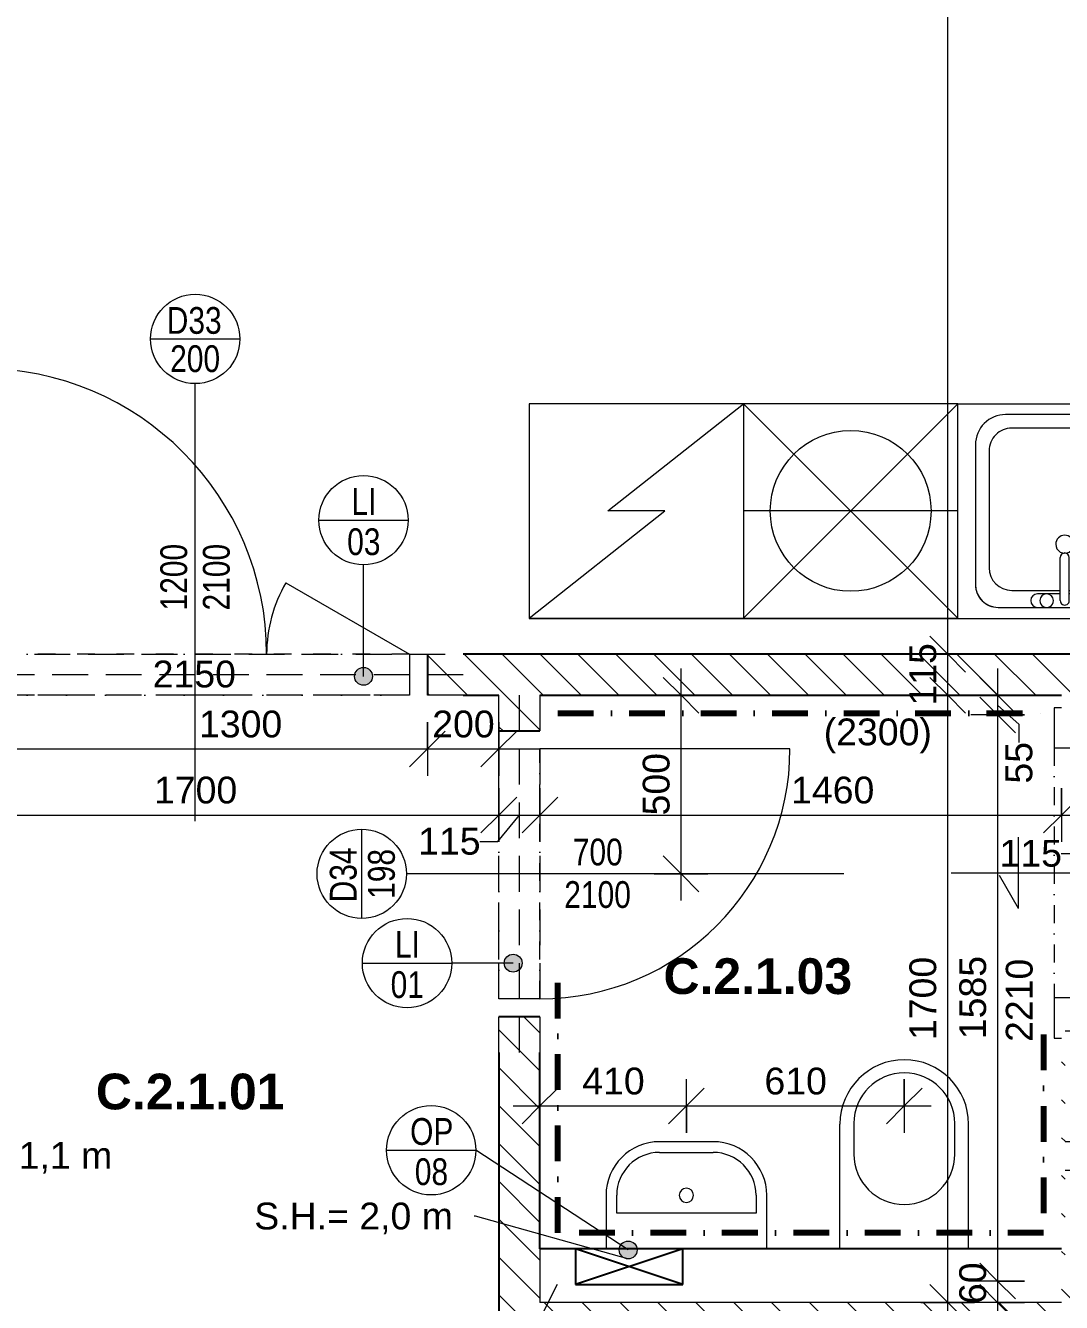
# Model space of a CAD drawing. Header units: millimetres. Extents: x -47720 to -5768, y -7799 to 13087.
# Drawn here: x -28235 to -25335, y -52 to 3523 of the extents above; entities that cross this region are included whole.
import ezdxf

# ---------------------------------------------------------------- set-up
doc = ezdxf.new("R2010")
doc.units = ezdxf.units.MM
for name, pattern in [('HA_Dash_3mm-S1mm', [150, 100, -50]), ('HA_DashDot_2_2mm-S0_6mm', [110, 50, -30, 0, -30]), ('HA_DashDot_4mm-S1mm', [200, 100, -50, 0, -50])]:
    doc.linetypes.add(name, pattern=pattern)
for name, color, linetype, lineweight in [('A-____-____-DIMS', 9, 'Continuous', 5), ('A-____-____-DIMS-50', 9, 'Continuous', 5), ('A-AREA-____-IDEN', 9, 'Continuous', 9), ('A-DETL-____-OTLN', 9, 'Continuous', 25), ('A-DOOR-____-IDEN', 9, 'Continuous', 9), ('A-DOOR-____-MCUT', 9, 'HA_DashDot_2_2mm-S0_6mm', 9), ('A-DOOR-____-OTLN', 9, 'Continuous', 9), ('A-DOOR-FRAM-MCUT', 9, 'Continuous', 9), ('A-GENM-____-HDLN', 9, 'HA_Dash_3mm-S1mm', 9), ('A-GENM-____-IDEN', 9, 'Continuous', 9), ('A-GENM-____-OTLN', 9, 'Continuous', 9), ('A-WALL-____-IDEN', 9, 'Continuous', 9), ('A-WALL-____-MCUT', 9, 'Continuous', 25), ('A-WALL-____-PATT', 9, 'Continuous', 25), ('G-____-____-TEXT', 9, 'Continuous', 5), ('I-WALL-____-MCUT', 9, 'Continuous', 25), ('P-SANR-FIXT-OTLN', 9, 'Continuous', 9), ('Q-CASE-____-OTLN', 9, 'Continuous', 9), ('Q-SPCQ-____-OTLN', 9, 'Continuous', 9)]:
    doc.layers.add(name, color=color, linetype=linetype, lineweight=lineweight)
doc.styles.add('Arial_1', font='arial.ttf', dxfattribs={"height": 75})
doc.styles.add('Arial_2', font='arial.ttf', dxfattribs={"width": 0.8, "height": 75})
doc.styles.add('Arial_B', font='arialbd.ttf', dxfattribs={"height": 100})
doc.dimstyles.new('Inner_Dimensions', dxfattribs={"dimscale": 304.8, "dimtxt": 76.519455, "dimasz": 0.328084, "dimexe": 0.246063, "dimexo": 0.0625, "dimgap": 0.032808, "dimtad": 1, "dimdec": 0, "dimzin": 0, "dimdsep": 46, "dimtxsty": 'Arial_1', "dimblk1": 'OBLIQUE', "dimblk2": 'OBLIQUE', "dimsah": 1, "dimcen": 0.09, "dimdle": 0.246063, "dimazin": 0, "dimtfac": 1, "dimtdec": 4, "dimtix": 1, "dimtmove": 0, "dimatfit": 3, "dimfxl": 0.246063, "dimfxlon": 1, "dimtvp": 1, "dimtolj": 1, "dimtzin": 0, "dimlwd": 9, "dimlwe": 9, "dimarcsym": 2})
doc.dimstyles.new('Inner_Dimensions_1', dxfattribs={"dimscale": 304.8, "dimtxt": 76.519455, "dimasz": 0.328084, "dimexe": 0.246063, "dimexo": 0.0625, "dimgap": 0.032808, "dimtad": 1, "dimdec": 0, "dimzin": 0, "dimdsep": 46, "dimtxsty": 'Arial_1', "dimblk1": 'OBLIQUE', "dimblk2": 'OBLIQUE', "dimsah": 1, "dimcen": 0.09, "dimdle": 0.246063, "dimazin": 0, "dimtfac": 1, "dimtdec": 4, "dimtix": 1, "dimtmove": 1, "dimatfit": 3, "dimfxl": 0.246063, "dimfxlon": 1, "dimtvp": 1, "dimtolj": 1, "dimtzin": 0, "dimlwd": 9, "dimlwe": 9, "dimarcsym": 2})
doc.dimstyles.new('Inner_Dimensions_2', dxfattribs={"dimscale": 304.8, "dimtxt": 76.519455, "dimasz": 0.328084, "dimexe": 0.246063, "dimexo": 0.0625, "dimgap": 0.032808, "dimtad": 1, "dimdec": 0, "dimzin": 0, "dimdsep": 46, "dimtxsty": 'Arial_1', "dimblk1": 'OBLIQUE', "dimblk2": 'OBLIQUE', "dimsah": 1, "dimcen": 0.09, "dimdle": 0.246063, "dimazin": 0, "dimtfac": 1, "dimtdec": 4, "dimtix": 1, "dimtmove": 2, "dimatfit": 3, "dimfxl": 0.246063, "dimfxlon": 1, "dimtvp": 1, "dimtolj": 1, "dimtzin": 0, "dimlwd": 9, "dimlwe": 9, "dimarcsym": 2})
pattern_1 = [(135, (0, 0), (-53.033, -53.033), [])]

# ---------------------------------------------------------------- blocks, each defined once
blk = doc.blocks.new('HA_DR_Double_Swing_Solid - In_BJ_1200x2100_800-1662849-DPS_2NP-C')
at = {"layer": 'A-DOOR-____-MCUT'}
for p, q in [((-600, 57.5), (600, 57.5)), ((-600, -57.5), (600, -57.5))]:
    blk.add_line(p, q, dxfattribs=at)
at = {"layer": 'A-DOOR-____-OTLN', "lineweight": 5}
for p, q in [((-253.6, -257.5), (-599.9, -57.5)), ((600, -857.5), (600, -57.5))]:
    blk.add_line(p, q, dxfattribs=at)
for centre, radius, start, end in [((-600, -57.5), 400, 330, 0), ((600, -57.5), 800, 180, 270)]:
    blk.add_arc(centre, radius, start, end, dxfattribs=at)
at = {"layer": 'A-DOOR-FRAM-MCUT'}
for p, q in [((-600, -57.5), (-600, 57.5)), ((600, 57.5), (600, -57.5))]:
    blk.add_line(p, q, dxfattribs=at)
blk = doc.blocks.new('HA_DR_Single_Swing_Solid - In_BJ_700x2100-2040353-DPS_2NP-C')
at = {"layer": 'A-DOOR-____-MCUT'}
for p, q in [((-350, 57.5), (350, 57.5)), ((-350, -57.5), (350, -57.5))]:
    blk.add_line(p, q, dxfattribs=at)
at = {"layer": 'A-DOOR-____-OTLN', "lineweight": 5}
blk.add_line((350, -757.5), (350, -57.5), dxfattribs=at)
blk.add_arc((350, -57.5), 700, 180, 270, dxfattribs=at)
at = {"layer": 'A-DOOR-FRAM-MCUT'}
for p, q in [((-350, -57.5), (-350, 57.5)), ((350, 57.5), (350, -57.5))]:
    blk.add_line(p, q, dxfattribs=at)
blk = doc.blocks.new('HA_DR_Single_SlidingToPocket_Solid - In_BJ_700x2100-2021920-DPS_2NP-C')
at = {"layer": 'A-DOOR-____-MCUT'}
for p, q in [((-350, 77.5), (350, 77.5)), ((-350, -77.5), (350, -77.5))]:
    blk.add_line(p, q, dxfattribs=at)
at = {"layer": 'A-DOOR-____-MCUT', "linetype": 'Continuous', "lineweight": 5}
for p, q in [((720, 18.6), (-20, 18.6)), ((-20, 18.6), (-20, -20)), ((720, -20), (720, 18.6)), ((-20, -20), (350, -20)), ((442.5, -20), (720, -20)), ((100, -177.5), (-100, -177.5)), ((100, -177.5), (7.6, -230.8))]:
    blk.add_line(p, q, dxfattribs=at)
at = {"layer": 'A-DOOR-FRAM-MCUT'}
for p, q in [((-462.5, 77.5), (-462.5, 57.5)), ((-350, 77.5), (-462.5, 77.5)), ((-350, 20), (-350, 77.5)), ((462.5, 77.5), (350, 77.5)), ((350, 77.5), (350, 20)), ((462.5, 57.5), (462.5, 77.5)), ((442.5, 20), (442.5, 47.5)), ((752.5, 47.5), (752.5, 20)), ((832.5, 20), (832.5, 47.5)), ((-370, -20), (-370, 20)), ((-370, 20), (-350, 20)), ((350, 20), (442.5, 20)), ((752.5, 20), (832.5, 20)), ((-350, -20), (-370, -20)), ((-350, -77.5), (-350, -20)), ((442.5, -20), (350, -20)), ((350, -20), (350, -77.5)), ((442.5, -47.5), (442.5, -20)), ((752.5, -20), (752.5, -47.5)), ((832.5, -20), (752.5, -20)), ((832.5, -47.5), (832.5, -20)), ((-462.5, -57.5), (-462.5, -77.5)), ((462.5, -77.5), (462.5, -57.5)), ((-462.5, -77.5), (-350, -77.5)), ((350, -77.5), (462.5, -77.5))]:
    blk.add_line(p, q, dxfattribs=at)
blk = doc.blocks.new('ABMV_Toilet_WallHung - Default-1928451-DPS_2NP-C')
at = {"layer": 'P-SANR-FIXT-OTLN'}
for p, q in [((-55, 75), (-55, 424.6)), ((-16.3, 426.2), (-16.3, 340.3)), ((266.3, 340.3), (266.3, 426.2)), ((305, 75), (305, 424.6))]:
    blk.add_line(p, q, dxfattribs=at)
for centre, radius, start, end in [((125, 424.6), 180, 0, 180), ((125, 426.2), 141.3, 360, 180), ((125, 340.3), 141.3, 180, 360)]:
    blk.add_arc(centre, radius, start, end, dxfattribs=at)
blk = doc.blocks.new('ABMV_WashBasin_Generic - 450x300-1903885-DPS_2NP-C')
at = {"layer": 'P-SANR-FIXT-OTLN'}
for p, q in [((200, 375), (50, 375)), ((50, 345), (200, 345)), ((-100, 225), (-100, 75)), ((-70, 175), (-70, 225)), ((320, 225), (320, 175)), ((350, 75), (350, 225)), ((320, 175), (-70, 175))]:
    blk.add_line(p, q, dxfattribs=at)
for centre, radius, start, end in [((50, 225), 150, 90, 180), ((200, 225), 150, 360, 90), ((50, 225), 120, 90, 180), ((200, 225), 120, 360, 90), ((125, 225), 20, 90, 270), ((125, 225), 20, 270, 90)]:
    blk.add_arc(centre, radius, start, end, dxfattribs=at)
blk = doc.blocks.new('Casework 6 - Casework 6-1427878-DPS_2NP-C')
at = {"layer": 'Q-CASE-____-OTLN'}
for p, q in [((-22379.7, -34862.5), (-23789.7, -34862.5)), ((-21699.7, -34862.5), (-21779.7, -34862.5)), ((-21699.7, -35462.5), (-21699.7, -34862.5)), ((-24989.7, -35461.5), (-24989.7, -35462.5)), ((-24989.7, -35462.5), (-21699.7, -35462.5))]:
    blk.add_line(p, q, dxfattribs=at)
blk = doc.blocks.new('Kuchyňská_linka_myčka_ADNS - Myčka-1423139-DPS_2NP-C')
at = {"layer": 'Q-SPCQ-____-OTLN'}
for p, q in [((300, 300), (-300, 300)), ((-300, 300), (-300, -300)), ((300, 300), (-300, -300)), ((-300, 300), (300, -300)), ((300, 300), (-300, 300)), ((-300, 300), (-300, 0)), ((300, -300), (300, 300)), ((300, 0), (300, 300)), ((-300, 0), (300, 0)), ((-300, -300), (300, -300))]:
    blk.add_line(p, q, dxfattribs=at)
blk.add_circle((0, 0), 225, dxfattribs=at)
blk = doc.blocks.new('Lednice_Mraznička_ADNS - Lednice 600x600x1800-1423141-DPS_2NP-C')
at = {"layer": 'Q-SPCQ-____-OTLN'}
for p, q in [((300, 300), (-300, 300)), ((300, 300), (-80, 0)), ((300, -300), (300, 300)), ((80, 0), (-300, -300)), ((-80, 0), (80, 0)), ((-300, -300), (300, -300))]:
    blk.add_line(p, q, dxfattribs=at)
blk = doc.blocks.new('Skříňka se dřezem_ pravoúhlá - 500 x 440mm-1427235-DPS_2NP-C')
at = {"layer": 'P-SANR-FIXT-OTLN'}
for p, q in [((202.2, 180.1), (-170.8, 180.1)), ((202.2, 180.1), (-170.8, 180.1)), ((91.9, 180.1), (-73.2, 180.1)), ((3, 160.7), (3, 40.4)), ((28.4, 160.7), (28.4, 40.4)), ((-234.3, 116.6), (-234.3, -271)), ((-234.3, 116.6), (-234.3, -271)), ((3, 132.5), (-132.7, 132.5)), ((-73.2, 142), (3, 142)), ((28.4, 142), (91.9, 142)), ((164.1, 132.5), (28.4, 132.5)), ((265.7, -275.5), (265.7, 116.6)), ((265.7, -275.5), (265.7, 116.6)), ((-196.2, 69), (-196.2, -258.3)), ((227.6, -258.3), (227.6, 69)), ((-132.7, -321.8), (164.1, -321.8)), ((-145.4, -359.9), (181.3, -359.9)), ((-145.4, -359.9), (181.3, -359.9))]:
    blk.add_line(p, q, dxfattribs=at)
for centre, radius, start, end in [((-170.8, 116.6), 63.5, 90, 180), ((-170.8, 116.6), 63.5, 90, 180), ((-73.2, 161.1), 19, 90, 270), ((-47.8, 161.1), 19, 360, 180), ((66.5, 161.1), 19, 360, 180), ((91.9, 161.1), 19, 270, 90), ((202.2, 116.6), 63.5, 0, 90), ((202.2, 116.6), 63.5, 360, 90), ((-47.8, 161.1), 19, 180, 0), ((15.7, 160.7), 12.7, 360, 180), ((66.5, 161.1), 19, 180, 360), ((-132.7, 69), 63.5, 90, 180), ((164.1, 69), 63.5, 0, 90), ((15.7, 40.4), 12.7, 180, 0), ((15.7, 3.2), 25.4, 360, 180), ((15.7, 3.2), 25.4, 180, 0), ((-145.4, -271), 88.9, 180, 270), ((-145.4, -271), 88.9, 180, 270), ((-132.7, -258.3), 63.5, 180, 270), ((164.1, -258.3), 63.5, 270, 0), ((181.3, -275.5), 84.4, 270, 0), ((181.3, -275.5), 84.4, 270, 0)]:
    blk.add_arc(centre, radius, start, end, dxfattribs=at)
blk = doc.blocks.new('HA_GM_Tiling_LineBased - Generic Tiles-1986915-DPS_2NP-C')
at = {"layer": 'A-GENM-____-OTLN', "linetype": 'HA_DashDot_4mm-S1mm', "lineweight": 80}
blk.add_line((50, -50), (1410, -50), dxfattribs=at)
blk = doc.blocks.new('HA_GM_Tiling_LineBased - Generic Tiles-1986916-DPS_2NP-C')
at = {"layer": 'A-GENM-____-OTLN', "linetype": 'HA_DashDot_4mm-S1mm', "lineweight": 80}
blk.add_line((50, -50), (605, -50), dxfattribs=at)
blk = doc.blocks.new('HA_GM_Tiling_LineBased - Generic Tiles-1986917-DPS_2NP-C')
at = {"layer": 'A-GENM-____-OTLN', "linetype": 'HA_DashDot_4mm-S1mm', "lineweight": 80}
blk.add_line((50, -50), (750, -50), dxfattribs=at)
blk = doc.blocks.new('TB_Porotherm KP11_5_1500mm - TB_Porotherm KP11_5_1500mm-1870867-DPS_2NP-C')
at = {"layer": 'A-GENM-____-HDLN'}
for p, q in [((-750, 57.5), (750, 57.5)), ((-750, 0), (750, 0)), ((750, -57.5), (-750, -57.5))]:
    blk.add_line(p, q, dxfattribs=at)
blk = doc.blocks.new('TB_Porotherm KP11_5_1000mm - TB_Porotherm KP11_5_1000mm-1863649-DPS_2NP-C')
at = {"layer": 'A-GENM-____-HDLN'}
for p, q in [((-500, 57.5), (500, 57.5)), ((-500, 0), (500, 0)), ((500, -57.5), (-500, -57.5))]:
    blk.add_line(p, q, dxfattribs=at)
blk = doc.blocks.new('DIMBLOCK11-DPS_2NP-C')
at = {"layer": 'A-____-____-DIMS-50', "lineweight": 9}
for p, q in [((-25653.2, -51.8), (-25703.2, -1.8)), ((-25728.2, -51.8), (-25578.2, -51.8)), ((-25653.2, -51.8), (-25728.2, -51.8)), ((-25653.2, -166.8), (-25653.2, -51.8)), ((-25653.2, -51.8), (-25603.2, -101.8)), ((-25653.2, -166.8), (-25703.2, -116.8)), ((-25562.2, -216.2), (-25653.2, -109.3)), ((-25728.2, -166.8), (-25578.2, -166.8)), ((-25653.2, -166.8), (-25728.2, -166.8)), ((-25653.2, -166.8), (-25603.2, -216.8)), ((-25562.2, -266.2), (-25562.2, -216.2))]:
    blk.add_line(p, q, dxfattribs=at)
at = {"layer": 'A-____-____-DIMS-50', "color": 0, "lineweight": 9, "insert": (-25600.7, -439.2), "char_height": 75, "width": 207.662, "attachment_point": 1, "rotation": 90, "line_spacing_factor": 0.941778, "style": 'Arial_1'}
blk.add_mtext('115', dxfattribs=at)
blk = doc.blocks.new('_Oblique')
at = {"color": 0, "linetype": 'ByBlock', "lineweight": -2}
blk.add_line((-0.5, -0.5), (0.5, 0.5), dxfattribs=at)
blk = doc.blocks.new('DIMBLOCK12-DPS_2NP-C')
at = {"layer": 'A-____-____-DIMS-50', "lineweight": 9}
for p, q in [((-25653.2, 1648.2), (-25703.2, 1698.2)), ((-25728.2, 1648.2), (-25578.2, 1648.2)), ((-25653.2, 1648.2), (-25728.2, 1648.2)), ((-25653.2, -51.8), (-25653.2, 1648.2)), ((-25653.2, 1648.2), (-25603.2, 1598.2)), ((-25653.2, -51.8), (-25703.2, -1.8)), ((-25728.2, -51.8), (-25578.2, -51.8)), ((-25653.2, -51.8), (-25728.2, -51.8)), ((-25653.2, -51.8), (-25603.2, -101.8))]:
    blk.add_line(p, q, dxfattribs=at)
at = {"layer": 'A-____-____-DIMS-50', "color": 0, "lineweight": 9, "insert": (-25760.6, 682.8), "char_height": 75, "width": 276.883, "attachment_point": 1, "rotation": 90, "line_spacing_factor": 0.941778, "style": 'Arial_1'}
blk.add_mtext('1700', dxfattribs=at)
blk = doc.blocks.new('DIMBLOCK13-DPS_2NP-C')
at = {"layer": 'A-____-____-DIMS-50', "lineweight": 9}
for p, q in [((-25653.2, 1763.2), (-25703.2, 1813.2)), ((-25728.2, 1763.2), (-25578.2, 1763.2)), ((-25653.2, 1763.2), (-25728.2, 1763.2)), ((-25653.2, 1648.2), (-25653.2, 1763.2)), ((-25653.2, 1763.2), (-25603.2, 1713.2)), ((-25653.2, 1648.2), (-25703.2, 1698.2)), ((-25728.2, 1648.2), (-25578.2, 1648.2)), ((-25653.2, 1648.2), (-25728.2, 1648.2)), ((-25653.2, 1648.2), (-25603.2, 1598.2))]:
    blk.add_line(p, q, dxfattribs=at)
at = {"layer": 'A-____-____-DIMS-50', "color": 0, "lineweight": 9, "insert": (-25760.6, 1619.2), "char_height": 75, "width": 207.662, "attachment_point": 1, "rotation": 90, "line_spacing_factor": 0.941778, "style": 'Arial_1'}
blk.add_mtext('115', dxfattribs=at)
blk = doc.blocks.new('DIMBLOCK14-DPS_2NP-C')
at = {"layer": 'A-____-____-DIMS-50', "lineweight": 9}
for p, q in [((-25653.2, 1763.2), (-25653.2, 6223.2)), ((-25653.2, 6148.2), (-25703.2, 6198.2)), ((-25728.2, 6148.2), (-25578.2, 6148.2)), ((-25653.2, 6148.2), (-25728.2, 6148.2)), ((-25653.2, 6148.2), (-25603.2, 6098.2)), ((-25653.2, 1763.2), (-25703.2, 1813.2)), ((-25728.2, 1763.2), (-25578.2, 1763.2)), ((-25653.2, 1763.2), (-25728.2, 1763.2)), ((-25653.2, 1763.2), (-25603.2, 1713.2))]:
    blk.add_line(p, q, dxfattribs=at)
at = {"layer": 'A-____-____-DIMS-50', "color": 0, "lineweight": 9, "insert": (-25760.6, 3840.3), "char_height": 75, "width": 276.883, "attachment_point": 1, "rotation": 90, "line_spacing_factor": 0.941778, "style": 'Arial_1'}
blk.add_mtext('4385', dxfattribs=at)
blk = doc.blocks.new('DIMBLOCK27-DPS_2NP-C')
at = {"layer": 'A-____-____-DIMS-50', "lineweight": 9}
for p, q in [((-28609.9, 1387.9), (-28609.9, 1237.9)), ((-28609.9, 1312.9), (-28609.9, 1387.9)), ((-28609.9, 1312.9), (-28559.9, 1362.9)), ((-26909.9, 1387.9), (-26909.9, 1237.9)), ((-26909.9, 1312.9), (-26909.9, 1387.9)), ((-26909.9, 1312.9), (-26859.9, 1362.9)), ((-28609.9, 1312.9), (-28659.9, 1262.9)), ((-28609.9, 1312.9), (-26909.9, 1312.9)), ((-26909.9, 1312.9), (-26959.9, 1262.9))]:
    blk.add_line(p, q, dxfattribs=at)
at = {"layer": 'A-____-____-DIMS-50', "color": 0, "lineweight": 9, "insert": (-27875.3, 1420.3), "char_height": 75, "width": 276.883, "attachment_point": 1, "line_spacing_factor": 0.941778, "style": 'Arial_1'}
blk.add_mtext('1700', dxfattribs=at)
blk = doc.blocks.new('DIMBLOCK28-DPS_2NP-C')
at = {"layer": 'A-____-____-DIMS-50', "lineweight": 9}
for p, q in [((-26909.9, 1387.9), (-26909.9, 1237.9)), ((-26909.9, 1312.9), (-26909.9, 1387.9)), ((-26909.9, 1312.9), (-26859.9, 1362.9)), ((-26794.9, 1387.9), (-26794.9, 1237.9)), ((-26794.9, 1312.9), (-26794.9, 1387.9)), ((-26794.9, 1312.9), (-26744.9, 1362.9)), ((-26909.9, 1312.9), (-26959.9, 1262.9)), ((-26912.9, 1238.5), (-26852.4, 1312.9)), ((-26909.9, 1312.9), (-26794.9, 1312.9)), ((-26794.9, 1312.9), (-26844.9, 1262.9)), ((-26962.9, 1238.5), (-26912.9, 1238.5))]:
    blk.add_line(p, q, dxfattribs=at)
at = {"layer": 'A-____-____-DIMS-50', "color": 0, "lineweight": 9, "insert": (-27135.9, 1277), "char_height": 75, "width": 207.662, "attachment_point": 1, "line_spacing_factor": 0.941778, "style": 'Arial_1'}
blk.add_mtext('115', dxfattribs=at)
blk = doc.blocks.new('DIMBLOCK29-DPS_2NP-C')
at = {"layer": 'A-____-____-DIMS-50', "lineweight": 9}
for p, q in [((-26794.9, 1387.9), (-26794.9, 1237.9)), ((-26794.9, 1312.9), (-26794.9, 1387.9)), ((-26794.9, 1312.9), (-26744.9, 1362.9)), ((-25334.9, 1387.9), (-25334.9, 1237.9)), ((-25334.9, 1312.9), (-25334.9, 1387.9)), ((-25334.9, 1312.9), (-25284.9, 1362.9)), ((-26794.9, 1312.9), (-26844.9, 1262.9)), ((-26794.9, 1312.9), (-25334.9, 1312.9)), ((-25334.9, 1312.9), (-25384.9, 1262.9))]:
    blk.add_line(p, q, dxfattribs=at)
at = {"layer": 'A-____-____-DIMS-50', "color": 0, "lineweight": 9, "insert": (-26091.8, 1420.3), "char_height": 75, "width": 276.883, "attachment_point": 1, "line_spacing_factor": 0.941778, "style": 'Arial_1'}
blk.add_mtext('1460', dxfattribs=at)
blk = doc.blocks.new('DIMBLOCK30-DPS_2NP-C')
at = {"layer": 'A-____-____-DIMS-50', "lineweight": 9}
for p, q in [((-25334.9, 1387.9), (-25334.9, 1237.9)), ((-25334.9, 1312.9), (-25334.9, 1387.9)), ((-25334.9, 1312.9), (-25284.9, 1362.9)), ((-25219.9, 1387.9), (-25219.9, 1237.9)), ((-25219.9, 1312.9), (-25219.9, 1387.9)), ((-25219.9, 1312.9), (-25169.9, 1362.9)), ((-25334.9, 1312.9), (-25384.9, 1262.9)), ((-25334.9, 1312.9), (-25219.9, 1312.9)), ((-25285.3, 1204.8), (-25277.4, 1312.9)), ((-25219.9, 1312.9), (-25269.9, 1262.9)), ((-25335.3, 1204.8), (-25285.3, 1204.8))]:
    blk.add_line(p, q, dxfattribs=at)
at = {"layer": 'A-____-____-DIMS-50', "color": 0, "lineweight": 9, "insert": (-25508.3, 1243.4), "char_height": 75, "width": 207.662, "attachment_point": 1, "line_spacing_factor": 0.941778, "style": 'Arial_1'}
blk.add_mtext('115', dxfattribs=at)
blk = doc.blocks.new('HA_TAG_Door_TypeMark_wDimensions - Scale50_Left with Bouble-921048-DPS_2NP-C')
at = {"layer": 'A-DOOR-____-IDEN'}
for p, q in [((-2.5, 22), (2.5, 22)), ((0, -5), (0, 19.5))]:
    blk.add_line(p, q, dxfattribs=at)
blk.add_circle((0, 22), 2.5, dxfattribs=at)
blk = doc.blocks.new('HA_TAG_Door_TypeMark_wDimensions - Scale50_Right with Bouble-921060-DPS_2NP-C')
at = {"layer": 'A-DOOR-____-IDEN'}
for p, q in [((0, 5), (0, -19.5)), ((-2.5, -22), (2.5, -22))]:
    blk.add_line(p, q, dxfattribs=at)
blk.add_circle((0, -22), 2.5, dxfattribs=at)
blk = doc.blocks.new('DIMBLOCK155-DPS_2NP-C')
at = {"layer": 'A-____-____-DIMS-50', "lineweight": 9}
for p, q in [((-28409.9, 1572.9), (-28409.9, 1422.9)), ((-28409.9, 1497.9), (-28409.9, 1572.9)), ((-28409.9, 1497.9), (-28359.9, 1547.9)), ((-27109.9, 1572.9), (-27109.9, 1422.9)), ((-27109.9, 1497.9), (-27109.9, 1572.9)), ((-27109.9, 1497.9), (-27059.9, 1547.9)), ((-28409.9, 1497.9), (-28459.9, 1447.9)), ((-28409.9, 1497.9), (-27109.9, 1497.9)), ((-27109.9, 1497.9), (-27159.9, 1447.9))]:
    blk.add_line(p, q, dxfattribs=at)
at = {"layer": 'A-____-____-DIMS-50', "color": 0, "lineweight": 9, "insert": (-27749.3, 1605.2), "char_height": 75, "width": 276.883, "attachment_point": 1, "line_spacing_factor": 0.941778, "style": 'Arial_1'}
blk.add_mtext('1300', dxfattribs=at)
blk = doc.blocks.new('DIMBLOCK156-DPS_2NP-C')
at = {"layer": 'A-____-____-DIMS-50', "lineweight": 9}
for p, q in [((-27109.9, 1572.9), (-27109.9, 1422.9)), ((-27109.9, 1497.9), (-27109.9, 1572.9)), ((-27109.9, 1497.9), (-27059.9, 1547.9)), ((-26909.9, 1572.9), (-26909.9, 1422.9)), ((-26909.9, 1497.9), (-26909.9, 1572.9)), ((-26909.9, 1497.9), (-26859.9, 1547.9)), ((-27109.9, 1497.9), (-27159.9, 1447.9)), ((-27109.9, 1497.9), (-26834.9, 1497.9)), ((-26909.9, 1497.9), (-26959.9, 1447.9))]:
    blk.add_line(p, q, dxfattribs=at)
at = {"layer": 'A-____-____-DIMS-50', "color": 0, "lineweight": 9, "insert": (-27096.4, 1605.2), "char_height": 75, "width": 207.662, "attachment_point": 1, "line_spacing_factor": 0.941778, "style": 'Arial_1'}
blk.add_mtext('200', dxfattribs=at)
blk = doc.blocks.new('DIMBLOCK157-DPS_2NP-C')
at = {"layer": 'A-____-____-DIMS-50', "lineweight": 9}
for p, q in [((-26399.7, 1073.2), (-26399.7, 1723.2)), ((-26399.7, 1648.2), (-26449.7, 1698.2)), ((-26474.7, 1648.2), (-26324.7, 1648.2)), ((-26399.7, 1648.2), (-26474.7, 1648.2)), ((-26399.7, 1648.2), (-26349.7, 1598.2)), ((-26399.7, 1148.2), (-26449.7, 1198.2)), ((-26474.7, 1148.2), (-26324.7, 1148.2)), ((-26399.7, 1148.2), (-26474.7, 1148.2)), ((-26399.7, 1148.2), (-26349.7, 1098.2))]:
    blk.add_line(p, q, dxfattribs=at)
at = {"layer": 'A-____-____-DIMS-50', "color": 0, "lineweight": 9, "insert": (-26507.1, 1311.7), "char_height": 75, "width": 207.662, "attachment_point": 1, "rotation": 90, "line_spacing_factor": 0.941778, "style": 'Arial_1'}
blk.add_mtext('500', dxfattribs=at)
blk = doc.blocks.new('DIMBLOCK158-DPS_2NP-C')
at = {"layer": 'A-____-____-DIMS-50', "lineweight": 9}
for p, q in [((-25513.6, 1723.2), (-25513.6, 1593.2)), ((-25513.6, 1648.2), (-25563.6, 1698.2)), ((-25438.6, 1648.2), (-25588.6, 1648.2)), ((-25513.6, 1648.2), (-25463.6, 1598.2)), ((-25513.6, 1648.2), (-25438.6, 1648.2)), ((-25513.6, 1593.2), (-25563.6, 1643.2)), ((-25453.1, 1566.1), (-25513.6, 1620.7)), ((-25438.6, 1593.2), (-25588.6, 1593.2)), ((-25513.6, 1593.2), (-25463.6, 1543.2)), ((-25513.6, 1593.2), (-25438.6, 1593.2)), ((-25453.1, 1516.1), (-25453.1, 1566.1))]:
    blk.add_line(p, q, dxfattribs=at)
at = {"layer": 'A-____-____-DIMS-50', "color": 0, "lineweight": 9, "insert": (-25491.6, 1400.8), "char_height": 75, "width": 138.441, "attachment_point": 1, "rotation": 90, "line_spacing_factor": 0.941778, "style": 'Arial_1'}
blk.add_mtext('55', dxfattribs=at)
blk = doc.blocks.new('DIMBLOCK159-DPS_2NP-C')
at = {"layer": 'A-____-____-DIMS-50', "lineweight": 9}
for p, q in [((-25513.6, 1593.2), (-25563.6, 1643.2)), ((-25438.6, 1593.2), (-25588.6, 1593.2)), ((-25513.6, 1593.2), (-25513.6, 8.2)), ((-25513.6, 1593.2), (-25463.6, 1543.2)), ((-25513.6, 1593.2), (-25438.6, 1593.2)), ((-25513.6, 8.2), (-25563.6, 58.2)), ((-25438.6, 8.2), (-25588.6, 8.2)), ((-25513.6, 8.2), (-25463.6, -41.8)), ((-25513.6, 8.2), (-25438.6, 8.2))]:
    blk.add_line(p, q, dxfattribs=at)
at = {"layer": 'A-____-____-DIMS-50', "color": 0, "lineweight": 9, "insert": (-25621, 685.3), "char_height": 75, "width": 276.883, "attachment_point": 1, "rotation": 90, "line_spacing_factor": 0.941778, "style": 'Arial_1'}
blk.add_mtext('1585', dxfattribs=at)
blk = doc.blocks.new('DIMBLOCK160-DPS_2NP-C')
at = {"layer": 'A-____-____-DIMS-50', "lineweight": 9}
for p, q in [((-25513.6, 8.2), (-25563.6, 58.2)), ((-25438.6, 8.2), (-25588.6, 8.2)), ((-25513.6, 8.2), (-25513.6, -126.8)), ((-25513.6, 8.2), (-25463.6, -41.8)), ((-25513.6, 8.2), (-25438.6, 8.2)), ((-25513.6, -51.8), (-25563.6, -1.8)), ((-25438.6, -51.8), (-25588.6, -51.8)), ((-25513.6, -51.8), (-25463.6, -101.8)), ((-25513.6, -51.8), (-25438.6, -51.8))]:
    blk.add_line(p, q, dxfattribs=at)
at = {"layer": 'A-____-____-DIMS-50', "color": 0, "lineweight": 9, "insert": (-25621, -56.3), "char_height": 75, "width": 138.441, "attachment_point": 1, "rotation": 90, "line_spacing_factor": 0.941778, "style": 'Arial_1'}
blk.add_mtext('60', dxfattribs=at)
blk = doc.blocks.new('HA_TAG_GM_Products - Generic-588599-DPS_2NP-C')
at = {"layer": 'A-GENM-____-IDEN'}
blk.add_line((-2.5, 0), (2.5, 0), dxfattribs=at)
blk.add_circle((0, 0), 2.5, dxfattribs=at)
blk = doc.blocks.new('DIMBLOCK248-DPS_2NP-C')
at = {"layer": 'A-____-____-DIMS-50', "lineweight": 9}
for p, q in [((-26794.9, 573.3), (-26794.9, 423.3)), ((-26794.9, 498.3), (-26794.9, 573.3)), ((-26384.9, 423.3), (-26384.9, 573.3)), ((-26794.9, 498.3), (-26744.9, 548.3)), ((-26384.9, 498.3), (-26334.9, 548.3)), ((-26869.9, 498.3), (-26384.9, 498.3)), ((-26794.9, 498.3), (-26844.9, 448.3)), ((-26384.9, 498.3), (-26434.9, 448.3)), ((-26384.9, 498.3), (-26384.9, 423.3))]:
    blk.add_line(p, q, dxfattribs=at)
at = {"layer": 'A-____-____-DIMS-50', "color": 0, "lineweight": 9, "insert": (-26676.4, 605.6), "char_height": 75, "width": 207.662, "attachment_point": 1, "line_spacing_factor": 0.941778, "style": 'Arial_1'}
blk.add_mtext('410', dxfattribs=at)
blk = doc.blocks.new('DIMBLOCK249-DPS_2NP-C')
at = {"layer": 'A-____-____-DIMS-50', "lineweight": 9}
for p, q in [((-26384.9, 423.3), (-26384.9, 573.3)), ((-25774.9, 573.3), (-25774.9, 423.3)), ((-25774.9, 498.3), (-25774.9, 573.3)), ((-26384.9, 498.3), (-26334.9, 548.3)), ((-25774.9, 498.3), (-25724.9, 548.3)), ((-26384.9, 498.3), (-26434.9, 448.3)), ((-26384.9, 498.3), (-25699.9, 498.3)), ((-26384.9, 498.3), (-26384.9, 423.3)), ((-25774.9, 498.3), (-25824.9, 448.3))]:
    blk.add_line(p, q, dxfattribs=at)
at = {"layer": 'A-____-____-DIMS-50', "color": 0, "lineweight": 9, "insert": (-26166.4, 605.6), "char_height": 75, "width": 207.662, "attachment_point": 1, "line_spacing_factor": 0.941778, "style": 'Arial_1'}
blk.add_mtext('610', dxfattribs=at)

msp = doc.modelspace()

# ---------------------------------------------------------------- hatches: boundary and pattern name
at = {"layer": 'A-GENM-____-IDEN'}
h = msp.add_hatch(color=256, dxfattribs=at)
edge = h.paths.add_edge_path()
edge.add_arc((-27288.7, 1701.1), 25, 0, 360)
h = msp.add_hatch(color=256, dxfattribs=at)
edge = h.paths.add_edge_path()
edge.add_arc((-26869.9, 898.2), 25, 0, 360)
h = msp.add_hatch(color=256, dxfattribs=at)
edge = h.paths.add_edge_path()
edge.add_arc((-26547.9, 95.2), 25, 0, 360)
at = {"layer": 'A-WALL-____-PATT', "lineweight": 5}
h = msp.add_hatch(dxfattribs=at)
h.set_pattern_fill('FP_3', color=256, style=0, pattern_type=2)
h.set_pattern_definition(pattern_1)
h.paths.add_polyline_path([(-23434.9, 1648.2), (-23434.9, 1763.2), (-27109.9, 1763.2), (-27109.9, 1648.2), (-23740.6, 1648.2)])
h.paths.add_polyline_path([(-28409.9, 1648.2), (-28409.9, 1763.2), (-28609.9, 1763.2), (-28609.9, 1648.2)])
h = msp.add_hatch(dxfattribs=at)
h.set_pattern_fill('FP_3', color=256, style=0, pattern_type=2)
h.set_pattern_definition(pattern_1)
h.paths.add_polyline_path([(-26909.9, -166.8), (-26794.9, -166.8), (-26794.9, 748.2), (-26909.9, 748.2)])
h.paths.add_polyline_path([(-26794.9, 1548.2), (-26794.9, 1648.2), (-26909.9, 1648.2), (-26909.9, 1548.2)])
h = msp.add_hatch(dxfattribs=at)
h.set_pattern_fill('FP_3', color=256, style=0, pattern_type=2)
h.set_pattern_definition(pattern_1)
h.paths.add_polyline_path([(-25219.9, -51.8), (-25219.9, 708.2), (-25229.9, 708.2), (-25229.9, 8.2), (-25324.9, 8.2), (-25324.9, 708.2), (-25334.9, 708.2), (-25334.9, -51.8)])
h.paths.add_polyline_path([(-25334.9, 1593.2), (-25219.9, 1593.2), (-25219.9, 1648.2), (-25334.9, 1648.2)])
h = msp.add_hatch(dxfattribs=at)
h.set_pattern_fill('FP_3', color=256, style=0, pattern_type=2)
h.set_pattern_definition(pattern_1)
h.paths.add_polyline_path([(-23434.9, -166.8), (-23434.9, -51.8), (-26794.9, -51.8), (-26794.9, -166.8), (-23740.6, -166.8)])

# ---------------------------------------------------------------- linework, layer by layer
at = {"layer": 'A-DETL-____-OTLN'}
for p, q in [((-26394.9, 98.2), (-26694.9, 98.2)), ((-26694.9, 98.2), (-26694.9, -1.8)), ((-26394.9, 98.2), (-26694.9, -1.8)), ((-26394.9, -1.8), (-26694.9, 98.2)), ((-26394.9, -1.8), (-26394.9, 98.2)), ((-26694.9, -1.8), (-26394.9, -1.8))]:
    msp.add_line(p, q, dxfattribs=at)
at = {"layer": 'A-GENM-____-IDEN'}
for p, q in [((-27288.7, 1701.1), (-27288.7, 2013.2)), ((-26869.9, 898.2), (-27041.9, 898.2)), ((-26547.9, 95.2), (-26974.3, 374.3))]:
    msp.add_line(p, q, dxfattribs=at)
for centre in [(-27288.7, 1701.1), (-26869.9, 898.2), (-26547.9, 95.2)]:
    msp.add_circle(centre, 25, dxfattribs=at)
at = {"layer": 'A-WALL-____-IDEN'}
msp.add_line((-26746.9, -1.5), (-26867.2, -242.1), dxfattribs=at)
at = {"layer": 'A-WALL-____-MCUT', "lineweight": 9}
for p in [(-26794.9, 98.2), (-25334.9, -51.8)]:
    msp.add_line(p, (-26794.9, -51.8), dxfattribs=at)
at = {"layer": 'G-____-____-TEXT', "color": 250, "lineweight": 9}
for p, q in [((-26975.6, 190.2), (-26979, 190.2)), ((-26548.6, 70.4), (-26975.6, 190.2))]:
    msp.add_line(p, q, dxfattribs=at)
at = {"layer": 'I-WALL-____-MCUT'}
for p, q in [((-27109.9, 1763.2), (-27109.9, 1648.2)), ((-23434.9, 1763.2), (-27009.9, 1763.2)), ((-27009.9, 1648.2), (-26909.9, 1648.2)), ((-26794.9, 1648.2), (-25334.9, 1648.2)), ((-26909.9, 1548.2), (-26794.9, 1548.2)), ((-26794.9, 748.2), (-26909.9, 748.2)), ((-26909.9, 648.2), (-26909.9, -166.8)), ((-26794.9, 98.2), (-26794.9, 648.2)), ((-25334.9, 98.2), (-26794.9, 98.2))]:
    msp.add_line(p, q, dxfattribs=at)

# ---------------------------------------------------------------- block references
at = {"layer": 'A-DOOR-____-IDEN', "xscale": 49.99999999999998, "yscale": 49.99999999999998, "zscale": 49.99999999999998}
msp.add_blockref('HA_TAG_Door_TypeMark_wDimensions - Scale50_Left with Bouble-921048-DPS_2NP-C', (-27759.9, 1545.7), dxfattribs=at)
for name, p, rotation in [('HA_TAG_Door_TypeMark_wDimensions - Scale50_Left with Bouble-921048-DPS_2NP-C', (-26193.7, 1148.2), 89.99999999999979), ('HA_TAG_Door_TypeMark_wDimensions - Scale50_Right with Bouble-921060-DPS_2NP-C', (-25393.9, 1150.7), 89.99999999999962)]:
    msp.add_blockref(name, p, dxfattribs=dict(at, rotation=rotation))
at = {"layer": 'A-DOOR-____-OTLN'}
for name, p, rotation in [('HA_DR_Double_Swing_Solid - In_BJ_1200x2100_800-1662849-DPS_2NP-C', (-27759.9, 1705.7), 180), ('HA_DR_Single_SlidingToPocket_Solid - In_BJ_700x2100-2021920-DPS_2NP-C', (-25277.4, 1150.7), 269.9999999999997), ('HA_DR_Single_Swing_Solid - In_BJ_700x2100-2040353-DPS_2NP-C', (-26852.4, 1148.2), 89.99999999999967)]:
    msp.add_blockref(name, p, dxfattribs=dict(at, rotation=rotation))
at = {"layer": 'A-GENM-____-IDEN', "xscale": 49.99999999999998, "yscale": 49.99999999999998, "zscale": 49.99999999999998}
for p in [(-27288.7, 2138.2), (-27166.9, 898.2), (-27099.3, 374.3)]:
    msp.add_blockref('HA_TAG_GM_Products - Generic-588599-DPS_2NP-C', p, dxfattribs=at)
at = {"layer": 'A-GENM-____-OTLN'}
for name, p, rotation in [('TB_Porotherm KP11_5_1500mm - TB_Porotherm KP11_5_1500mm-1870867-DPS_2NP-C', (-27759.9, 1705.7), 180), ('TB_Porotherm KP11_5_1000mm - TB_Porotherm KP11_5_1000mm-1863649-DPS_2NP-C', (-26852.4, 1148.2), 90.00000000000006)]:
    msp.add_blockref(name, p, dxfattribs=dict(at, rotation=rotation))
at = {"layer": 'A-GENM-____-OTLN', "linetype": 'HA_DashDot_4mm-S1mm', "lineweight": 80}
msp.add_blockref('HA_GM_Tiling_LineBased - Generic Tiles-1986915-DPS_2NP-C', (-26794.9, 1648.2), dxfattribs=at)
for name, p, rotation in [('HA_GM_Tiling_LineBased - Generic Tiles-1986917-DPS_2NP-C', (-26794.9, 93.2), 90), ('HA_GM_Tiling_LineBased - Generic Tiles-1986916-DPS_2NP-C', (-25334.9, 748.2), 270), ('HA_GM_Tiling_LineBased - Generic Tiles-1986915-DPS_2NP-C', (-25334.9, 93.2), 180)]:
    msp.add_blockref(name, p, dxfattribs=dict(at, rotation=rotation))
at = {"layer": 'P-SANR-FIXT-OTLN', "rotation": 180}
msp.add_blockref('Skříňka se dřezem_ pravoúhlá - 500 x 440mm-1427235-DPS_2NP-C', (-25309.9, 2074.2), dxfattribs=at)
at = {"layer": 'P-SANR-FIXT-OTLN'}
for name, p in [('ABMV_Toilet_WallHung - Default-1928451-DPS_2NP-C', (-25899.9, 23.2)), ('ABMV_WashBasin_Generic - 450x300-1903885-DPS_2NP-C', (-26509.9, 23.2))]:
    msp.add_blockref(name, p, dxfattribs=at)
at = {"layer": 'Q-CASE-____-OTLN'}
msp.add_blockref('Casework 6 - Casework 6-1427878-DPS_2NP-C', (-1835.3, 37325.7), dxfattribs=at)
at = {"layer": 'Q-SPCQ-____-OTLN', "rotation": 180}
for name, p in [('Lednice_Mraznička_ADNS - Lednice 600x600x1800-1423141-DPS_2NP-C', (-26524.9, 2164.2)), ('Kuchyňská_linka_myčka_ADNS - Myčka-1423139-DPS_2NP-C', (-25924.9, 2164.2))]:
    msp.add_blockref(name, p, dxfattribs=at)

# ---------------------------------------------------------------- texts
at = {"layer": 'A-AREA-____-IDEN', "lineweight": 5, "char_height": 100, "width": 653.375, "attachment_point": 1, "style": 'Arial_B'}
for s, insert in [('C.2.1.03', (-26449, 911.8)), ('C.2.1.01', (-28038, 588.8))]:
    msp.add_mtext(s, dxfattribs=dict(at, insert=insert))
at = {"layer": 'A-DOOR-____-IDEN', "lineweight": 5, "char_height": 75, "attachment_point": 1}
for s, insert, width, style in [('D33', (-27839.7, 2735.1), 189.198, 'Arial_2'), ('200', (-27830.1, 2628), 173.164, 'Arial_2'), ('2150', (-27879, 1745.1), 288.607, 'Arial_1'), ('700', (-26702.9, 1246.8), 173.164, 'Arial_2'), ('2100', (-26726.7, 1127.7), 230.886, 'Arial_2')]:
    msp.add_mtext(s, dxfattribs=dict(at, insert=insert, width=width, style=style))
at = {"layer": 'A-DOOR-____-IDEN', "lineweight": 5, "char_height": 75, "attachment_point": 1, "rotation": 90}
for s, insert, width, style in [('1200', (-27857.5, 1885.5), 230.886, 'Arial_2'), ('2100', (-27738.4, 1885.5), 230.886, 'Arial_2'), ('D34', (-27383.1, 1068.4), 189.198, 'Arial_2'), ('198', (-27276.1, 1078), 173.164, 'Arial_2'), ('2210', (-25490.7, 677.5), 288.607, 'Arial_1')]:
    msp.add_mtext(s, dxfattribs=dict(at, insert=insert, width=width, style=style))
at = {"layer": 'A-GENM-____-IDEN', "lineweight": 5, "char_height": 75, "attachment_point": 1}
for s, insert, width, style in [('LI', (-27322.5, 2228.3), 86.582, 'Arial_2'), ('03', (-27334.5, 2115.6), 115.443, 'Arial_2'), ('(2300)', (-26000.4, 1583.1), 376.793, 'Arial_1'), ('LI', (-27200.8, 988.3), 86.582, 'Arial_2'), ('01', (-27212.8, 875.6), 115.443, 'Arial_2'), ('OP', (-27158.3, 464.4), 147.51, 'Arial_2'), ('08', (-27145.1, 351.7), 115.443, 'Arial_2')]:
    msp.add_mtext(s, dxfattribs=dict(at, insert=insert, width=width, style=style))
at = {"layer": 'G-____-____-TEXT', "color": 7, "lineweight": 9, "char_height": 75, "width": 685.443, "attachment_point": 1, "style": 'Arial_1'}
for s, insert in [('S.H.= 1,1 m', (-28548.2, 397.3)), ('S.H.= 2,0 m', (-27594.6, 227.7))]:
    msp.add_mtext(s, dxfattribs=dict(at, insert=insert))

# ---------------------------------------------------------------- dimensions: what is measured, and where the dimension line sits
at = {"layer": 'A-____-____-DIMS', "lineweight": 9}
for base, p1, p2, override, picture, middle in [((-25653.2, 6148.2), (-25728.2, 1763.2), (-25728.2, 6148.2), {"dimpost": '<>', "dimfxl": 4385}, 'DIMBLOCK14-DPS_2NP-C', (-25701.5, 3955.7)), ((-25653.2, 1763.2), (-25728.2, 1648.2), (-25728.2, 1763.2), {"dimpost": '<>', "dimfxl": 115}, 'DIMBLOCK13-DPS_2NP-C', (-25701.5, 1705.7)), ((-26399.7, 1648.2), (-26474.7, 1148.2), (-26474.7, 1648.2), {"dimpost": '<>', "dimfxl": 500}, 'DIMBLOCK157-DPS_2NP-C', (-26448, 1398.2)), ((-25653.2, 1648.2), (-25728.2, -51.8), (-25728.2, 1648.2), {"dimpost": '<>', "dimfxl": 1700}, 'DIMBLOCK12-DPS_2NP-C', (-25701.5, 798.2)), ((-25513.6, 8.2), (-25438.6, 1593.2), (-25438.6, 8.2), {"dimpost": '<>', "dimfxl": 1585}, 'DIMBLOCK159-DPS_2NP-C', (-25561.9, 800.7))]:
    dim = msp.add_linear_dim(base=base, p1=p1, p2=p2, angle=90, dimstyle='Inner_Dimensions', override=override, dxfattribs=at)
    dim.commit()
    dim.dimension.update_dxf_attribs({"geometry": picture, "text_midpoint": middle})
for base, p1, p2, dimstyle, override, picture, middle in [((-25513.6, 1593.2), (-25438.6, 1648.2), (-25438.6, 1593.2), 'Inner_Dimensions_1', {"dimpost": '<>', "dimfxl": 55}, 'DIMBLOCK158-DPS_2NP-C', (-25441.6, 1470)), ((-25513.6, -51.8), (-25438.6, 8.2), (-25438.6, -51.8), 'Inner_Dimensions_2', {"dimpost": '<>', "dimfxl": 60}, 'DIMBLOCK160-DPS_2NP-C', (-25571, 12.9)), ((-25653.2, -51.8), (-25728.2, -166.8), (-25728.2, -51.8), 'Inner_Dimensions_1', {"dimpost": '<>', "dimfxl": 115}, 'DIMBLOCK11-DPS_2NP-C', (-25550.7, -335.4))]:
    dim = msp.add_linear_dim(base=base, p1=p1, p2=p2, angle=90, dimstyle=dimstyle, override=override, dxfattribs=at)
    dim.commit()
    dim.dimension.update_dxf_attribs({"geometry": picture, "text_midpoint": middle, "dimtype": 160, "text_rotation": 90})
for base, p1, p2, dimstyle, override, picture, middle in [((-27109.9, 1497.9), (-28409.9, 1572.9), (-27109.9, 1572.9), 'Inner_Dimensions_2', {"dimpost": '<>', "dimfxl": 1300}, 'DIMBLOCK155-DPS_2NP-C', (-27610.9, 1555.2)), ((-26794.9, 1312.9), (-26909.9, 1387.9), (-26794.9, 1387.9), 'Inner_Dimensions_1', {"dimpost": '<>', "dimfxl": 115}, 'DIMBLOCK28-DPS_2NP-C', (-27032.1, 1227)), ((-25219.9, 1312.9), (-25334.9, 1387.9), (-25219.9, 1387.9), 'Inner_Dimensions_1', {"dimpost": '<>', "dimfxl": 115}, 'DIMBLOCK30-DPS_2NP-C', (-25404.5, 1193.4))]:
    dim = msp.add_linear_dim(base=base, p1=p1, p2=p2, dimstyle=dimstyle, override=override, dxfattribs=at)
    dim.commit()
    dim.dimension.update_dxf_attribs({"geometry": picture, "text_midpoint": middle, "dimtype": 160})
for base, p1, p2, override, picture, middle in [((-26909.9, 1497.9), (-27109.9, 1572.9), (-26909.9, 1572.9), {"dimpost": '<>', "dimfxl": 200}, 'DIMBLOCK156-DPS_2NP-C', (-27009.9, 1546.2)), ((-26909.9, 1312.9), (-28609.9, 1387.9), (-26909.9, 1387.9), {"dimpost": '<>', "dimfxl": 1700}, 'DIMBLOCK27-DPS_2NP-C', (-27759.9, 1361.2)), ((-26384.9, 498.3), (-26794.9, 573.3), (-26384.9, 423.3), {"dimpost": '<>', "dimfxl": 436.577599}, 'DIMBLOCK248-DPS_2NP-C', (-26589.9, 546.6)), ((-25774.9, 498.3), (-26384.9, 423.3), (-25774.9, 573.3), {"dimpost": '<>', "dimfxl": 628.171951}, 'DIMBLOCK249-DPS_2NP-C', (-26079.9, 546.6))]:
    dim = msp.add_linear_dim(base=base, p1=p1, p2=p2, dimstyle='Inner_Dimensions', override=override, dxfattribs=at)
    dim.commit()
    dim.dimension.update_dxf_attribs({"geometry": picture, "text_midpoint": middle})
dim = msp.add_linear_dim(base=(-25334.9, 1312.9), p1=(-26794.9, 1387.9), p2=(-25334.9, 1387.9), dimstyle='Inner_Dimensions_2', override={"dimpost": '<>', "dimfxl": 1460}, dxfattribs=at)
dim.commit()
dim.dimension.update_dxf_attribs({"geometry": 'DIMBLOCK29-DPS_2NP-C', "text_midpoint": (-25953.3, 1370.3), "dimtype": 160, "text_rotation": 360})

doc.saveas('drawing.dxf')
